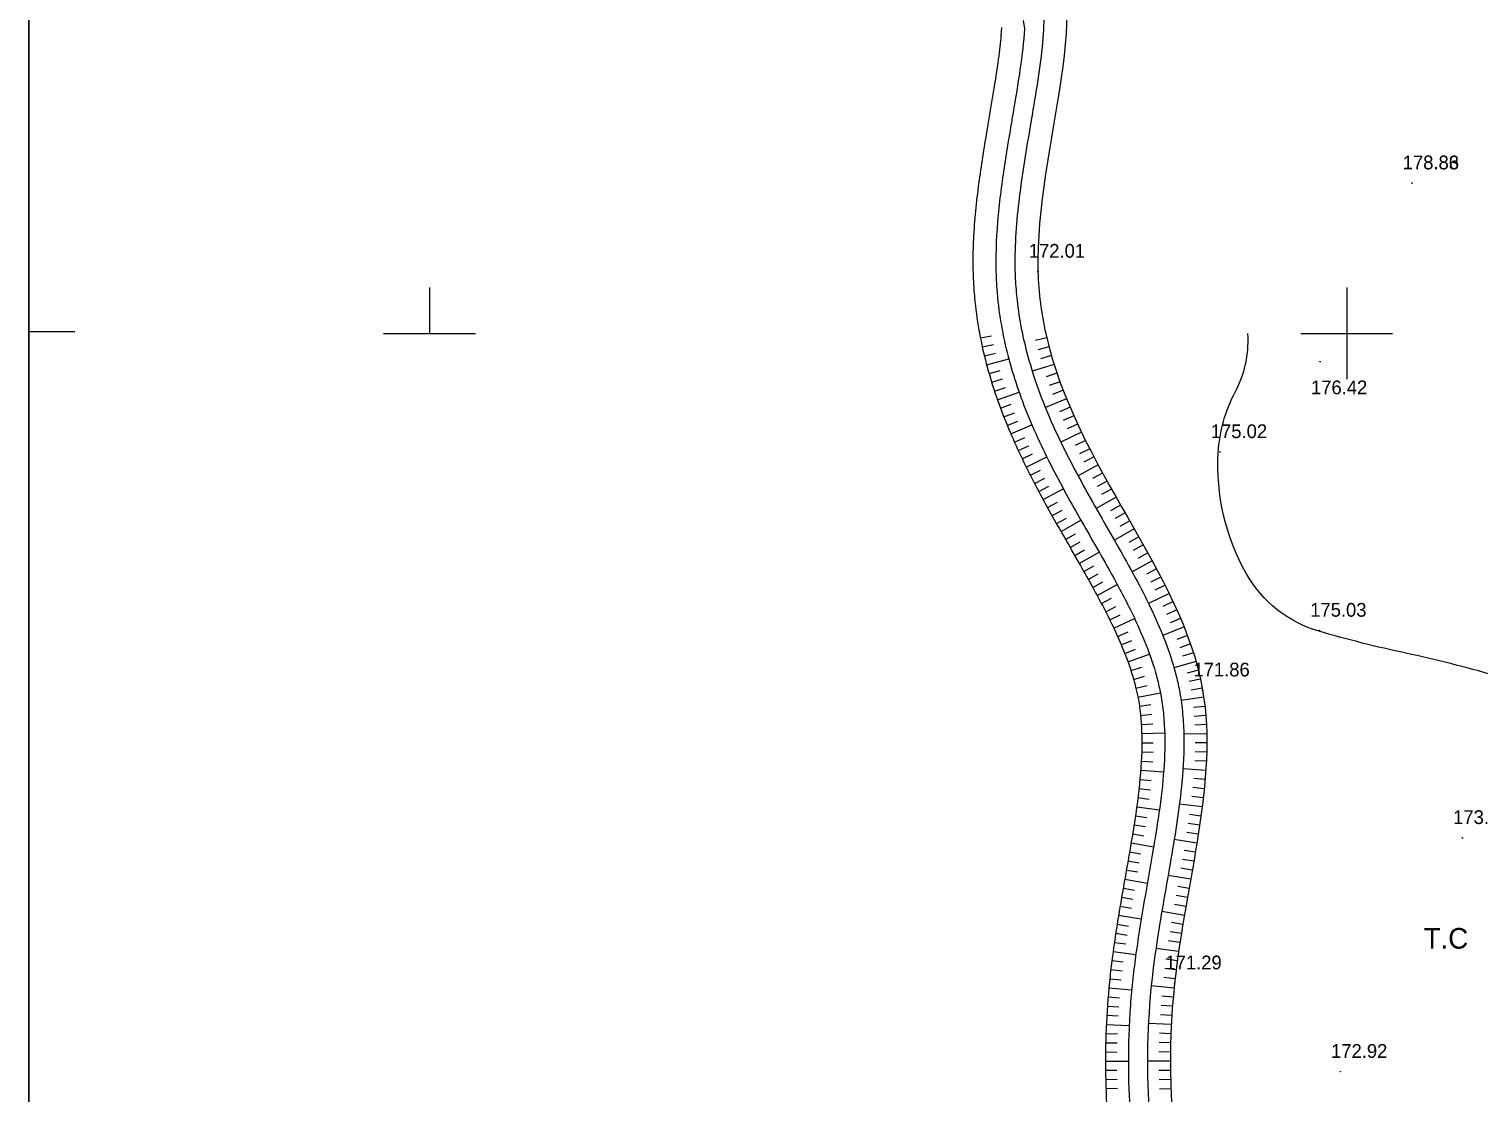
# Model space of a CAD drawing. Extents: x -83928 to -81707, y 15464 to 18601.
# Drawn here: x -83887.3 to -83571.1, y 16834.3 to 17066.4 of the extents above; entities that cross this region are included whole.
import ezdxf

# ---------------------------------------------------------------- set-up
doc = ezdxf.new("R2010")
doc.units = 0
doc.header["$MEASUREMENT"] = 0
doc.linetypes.add('ACAD_ISO03W100', pattern=[30, 12, -18])
for name, color, linetype in [('ALT', 7, 'Continuous'), ('CarPerim', 7, 'Continuous'), ('Carroyage 1', 7, 'Continuous'), ('CNiv_1', 1, 'Continuous'), ('CONST', 7, 'Continuous'), ('ECOULEMENT', 160, 'ACAD_ISO03W100'), ('POINTS', 3, 'Continuous'), ('Talus', 5, 'Continuous')]:
    doc.layers.add(name, color=color, linetype=linetype)

msp = doc.modelspace()

# ---------------------------------------------------------------- linework, layer by layer
at = {"layer": 'CarPerim'}
for p, q in [((-83887.33, 18600.42), (-83887.33, 17000.42)), ((-83887.33, 17000.42), (-83887.33, 15477.8))]:
    msp.add_line(p, q, dxfattribs=at)
at = {"layer": 'Carroyage 1'}
for p, q in [((-83800, 17010), (-83800, 17000)), ((-83600, 17010), (-83600, 17000)), ((-83887.33, 17000.42), (-83877.33, 17000.42)), ((-83810, 17000), (-83790, 17000)), ((-83610, 17000), (-83590, 17000)), ((-83610, 17000), (-83590, 17000)), ((-83600, 17000), (-83600, 16990))]:
    msp.add_line(p, q, dxfattribs=at)
at = {"layer": 'CNiv_1', "color": 0}
msp.add_lwpolyline([(-81721.1, 18600.42), (-81721.1, 15464.43), (-83887.33, 15464.43), (-83887.33, 18600.42)], close=True, dxfattribs=at)
at = {"layer": 'CNiv_1', "elevation": 175}
msp.add_lwpolyline([(-83567.67, 16925.33, 0.017001), (-83587.1, 16930.23, -0.017484), (-83606, 16935, -0.196137), (-83621.86, 16947.56, -0.143641), (-83628, 16974, -0.108133), (-83624.31, 16987.2, 0.125219), (-83621.5, 16998.75, 0.005275), (-83621.53, 17000)], format="xyb", dxfattribs=at)
at = {"layer": 'ECOULEMENT', "linetype": 'ByBlock', "extrusion": (0.000932032, -0.005533, 0.999984)}
msp.add_line((-83670.52, 17068.25, 200.13), (-83670.28, 17066.42, 200.11), dxfattribs=at)
at = {"layer": 'ECOULEMENT', "linetype": 'ByBlock'}
for points, knots in [([(-83827.83, 17291.45, 203.31), (-83819.67, 17286.97, 203.23), (-83775.97, 17262.97, 202.8), (-83770.19, 17194.47, 201.96), (-83767.15, 17135, 201.24), (-83744.19, 17111.26, 200.88), (-83712.87, 17091.38, 200.54), (-83643.3, 17096.85, 200.39), (-83670.7, 17034.91, 199.73), (-83666.57, 17004.33, 199.35), (-83665.61, 17000, 199.29)], [0, 0, 0, 0, 27.360031, 146.587102, 172.356963, 203.464582, 238.970025, 287.011846, 359.983844, 372.535882, 372.535882, 372.535882, 372.535882]), ([(-83827.83, 17291.45, 203.31), (-83819.67, 17286.97, 203.23), (-83775.97, 17262.97, 202.8), (-83770.19, 17194.47, 201.96), (-83767.15, 17135, 201.24), (-83744.19, 17111.26, 200.88), (-83712.87, 17091.38, 200.54), (-83643.3, 17096.85, 200.39), (-83670.7, 17034.91, 199.73), (-83666.57, 17004.33, 199.35), (-83665.61, 17000, 199.29)], [0, 0, 0, 0, 27.360031, 146.587102, 172.356963, 203.464582, 238.970025, 287.011846, 359.983844, 372.535882, 372.535882, 372.535882, 372.535882]), ([(-83830.23, 17287.07, 203.26), (-83827.51, 17285.57, 203.24), (-83824.82, 17284.09, 203.21), (-83819.79, 17281.2, 203.16), (-83817.45, 17279.79, 203.14), (-83813.17, 17276.99, 203.09), (-83811.22, 17275.61, 203.07), (-83808.19, 17273.23, 203.03), (-83807.04, 17272.27, 203.01), (-83804.83, 17270.25, 202.98), (-83803.76, 17269.21, 202.97), (-83800.67, 17265.98, 202.92), (-83798.77, 17263.67, 202.88), (-83793.59, 17256.55, 202.78), (-83790.69, 17251.35, 202.71), (-83785.75, 17240.17, 202.56), (-83783.72, 17234.18, 202.48), (-83780.36, 17221.65, 202.32), (-83779.03, 17215.1, 202.24), (-83776.28, 17197.86, 202.02), (-83775.24, 17186.94, 201.89), (-83774.3, 17173.56, 201.72), (-83774.13, 17170.98, 201.69), (-83773.88, 17166.88, 201.64), (-83773.79, 17165.36, 201.62), (-83773.63, 17162.69, 201.59), (-83773.56, 17161.55, 201.58), (-83773.43, 17159.25, 201.55), (-83773.36, 17158.09, 201.53), (-83773.11, 17154.63, 201.49), (-83772.91, 17152.31, 201.46), (-83772.35, 17147.84, 201.41), (-83772, 17145.69, 201.38), (-83771.16, 17141.91, 201.33), (-83770.73, 17140.27, 201.31), (-83769.9, 17137.77, 201.28), (-83769.58, 17136.88, 201.27), (-83768.52, 17134.24, 201.23), (-83767.7, 17132.53, 201.21), (-83765.86, 17129.24, 201.16), (-83764.85, 17127.65, 201.14), (-83760.91, 17122.07, 201.06), (-83757.56, 17118.39, 201.01), (-83752.53, 17113.6, 200.93), (-83751.01, 17112.23, 200.91), (-83748.34, 17109.93, 200.87), (-83747.19, 17108.97, 200.86), (-83744.85, 17107.1, 200.83), (-83743.67, 17106.18, 200.82), (-83740.08, 17103.5, 200.77), (-83737.61, 17101.82, 200.74), (-83731.06, 17097.86, 200.68), (-83726.83, 17095.76, 200.64), (-83720.46, 17093.42, 200.59), (-83718.6, 17092.83, 200.58), (-83715.38, 17091.95, 200.56), (-83714.04, 17091.62, 200.55), (-83711.33, 17091.04, 200.53), (-83709.97, 17090.79, 200.52), (-83705.86, 17090.1, 200.5), (-83703.1, 17089.73, 200.49), (-83696.8, 17089, 200.46), (-83693.27, 17088.65, 200.45), (-83686.59, 17087.87, 200.42), (-83683.43, 17087.44, 200.4), (-83678.73, 17086.49, 200.37), (-83676.99, 17086.05, 200.36), (-83674.19, 17085.11, 200.34), (-83673.08, 17084.63, 200.33), (-83671.62, 17083.84, 200.32), (-83671.16, 17083.55, 200.32), (-83670.48, 17083.05, 200.31), (-83670.22, 17082.85, 200.3), (-83669.76, 17082.43, 200.3), (-83669.54, 17082.21, 200.29), (-83668.92, 17081.53, 200.28), (-83668.55, 17081.03, 200.28), (-83667.88, 17079.91, 200.26), (-83667.59, 17079.29, 200.25), (-83667.06, 17077.89, 200.23), (-83666.84, 17077.13, 200.22), (-83666.28, 17074.63, 200.19), (-83666.08, 17072.69, 200.17), (-83665.99, 17068.35, 200.12), (-83666.1, 17065.96, 200.09), (-83666.57, 17060.86, 200.03), (-83666.93, 17058.15, 200), (-83667.78, 17052.49, 199.93), (-83668.28, 17049.54, 199.9), (-83669.62, 17041.67, 199.81), (-83670.48, 17036.63, 199.75), (-83671.83, 17026.44, 199.63), (-83672.31, 17021.3, 199.57), (-83672.36, 17014.59, 199.49), (-83672.32, 17012.95, 199.47), (-83672.13, 17009.72, 199.43), (-83671.99, 17008.13, 199.41), (-83671.53, 17004.33, 199.36), (-83671.17, 17002.14, 199.34), (-83670.72, 17000, 199.31)], [0, 0, 0, 0, 9.138787, 9.138787, 17.56416, 17.56416, 25.260352, 25.260352, 30.28287, 30.28287, 35.305388, 35.305388, 45.350425, 45.350425, 64.720492, 64.720492, 84.090558, 84.090558, 103.460624, 103.460624, 133.997086, 133.997086, 141.320115, 141.320115, 145.687262, 145.687262, 148.980281, 148.980281, 152.2733, 152.2733, 158.859337, 158.859337, 164.98289, 164.98289, 169.656938, 169.656938, 172.230332, 172.230332, 177.377121, 177.377121, 182.523909, 182.523909, 196.096598, 196.096598, 201.79541, 201.79541, 206.070107, 206.070107, 210.344803, 210.344803, 218.894196, 218.894196, 232.123931, 232.123931, 237.348737, 237.348737, 240.941197, 240.941197, 244.533658, 244.533658, 251.718579, 251.718579, 261.143982, 261.143982, 270.569384, 270.569384, 276.955429, 276.955429, 282.300633, 282.300633, 285.22463, 285.22463, 287.202598, 287.202598, 289.180565, 289.180565, 293.136501, 293.136501, 297.092437, 297.092437, 301.048372, 301.048372, 308.882033, 308.882033, 316.715694, 316.715694, 324.549354, 324.549354, 332.383015, 332.383015, 344.985249, 344.985249, 357.587484, 357.587484, 361.673134, 361.673134, 365.758783, 365.758783, 371.554392, 371.554392, 371.554392, 371.554392]), ([(-83675.28, 17066.71, 200.13), (-83675.3, 17066.36, 200.12), (-83675.32, 17066, 200.12), (-83675.46, 17064.05, 200.09), (-83675.65, 17062.34, 200.07), (-83676.11, 17058.69, 200.03), (-83676.4, 17056.76, 200.01), (-83677.24, 17051.43, 199.95), (-83677.86, 17047.87, 199.91), (-83679.1, 17040.47, 199.82), (-83679.73, 17036.63, 199.78), (-83680.77, 17028.74, 199.69), (-83681.19, 17024.7, 199.64), (-83681.48, 17018.78, 199.57), (-83681.52, 17016.96, 199.55), (-83681.5, 17013.89, 199.51), (-83681.47, 17012.66, 199.49), (-83681.35, 17010.22, 199.46), (-83681.26, 17009.01, 199.45), (-83680.93, 17005.42, 199.41), (-83680.61, 17003.08, 199.38), (-83680.16, 17000.52, 199.34), (-83680.11, 17000.26, 199.34), (-83680.06, 17000, 199.34)], [313.813405, 313.813405, 313.813405, 313.813405, 315.118123, 315.118123, 320.744784, 320.744784, 326.371444, 326.371444, 335.698653, 335.698653, 345.025863, 345.025863, 354.353073, 354.353073, 358.466552, 358.466552, 361.206136, 361.206136, 363.94572, 363.94572, 369.424889, 369.424889, 370.051749, 370.051749, 370.051749, 370.051749]), ([(-83675.28, 17066.71, 200.13), (-83675.3, 17066.36, 200.12), (-83675.32, 17066, 200.12), (-83675.46, 17064.05, 200.09), (-83675.65, 17062.34, 200.07), (-83676.11, 17058.69, 200.03), (-83676.4, 17056.76, 200.01), (-83677.24, 17051.43, 199.95), (-83677.86, 17047.87, 199.91), (-83679.1, 17040.47, 199.82), (-83679.73, 17036.63, 199.78), (-83680.77, 17028.74, 199.69), (-83681.19, 17024.7, 199.64), (-83681.48, 17018.78, 199.57), (-83681.52, 17016.96, 199.55), (-83681.5, 17013.89, 199.51), (-83681.47, 17012.66, 199.49), (-83681.35, 17010.22, 199.46), (-83681.26, 17009.01, 199.45), (-83680.93, 17005.42, 199.41), (-83680.61, 17003.08, 199.38), (-83680.16, 17000.52, 199.34), (-83680.11, 17000.26, 199.34), (-83680.06, 17000, 199.34)], [313.813405, 313.813405, 313.813405, 313.813405, 315.118123, 315.118123, 320.744784, 320.744784, 326.371444, 326.371444, 335.698653, 335.698653, 345.025863, 345.025863, 354.353073, 354.353073, 358.466552, 358.466552, 361.206136, 361.206136, 363.94572, 363.94572, 369.424889, 369.424889, 370.051749, 370.051749, 370.051749, 370.051749]), ([(-83670.28, 17066.42, 200.11), (-83670.44, 17063.75, 200.07), (-83670.78, 17060.76, 200.04), (-83671.61, 17054.94, 199.97), (-83672.06, 17052.16, 199.94), (-83673.03, 17046.4, 199.87), (-83673.55, 17043.42, 199.84), (-83674.66, 17036.61, 199.76), (-83675.24, 17032.74, 199.72), (-83676.13, 17024.91, 199.63), (-83676.44, 17020.94, 199.58), (-83676.52, 17015.77, 199.52), (-83676.51, 17014.56, 199.5), (-83676.44, 17012.15, 199.47), (-83676.38, 17010.96, 199.46), (-83676.11, 17007.25, 199.41), (-83675.81, 17004.78, 199.38), (-83675.27, 17001.57, 199.34), (-83675.12, 17000.78, 199.33), (-83674.97, 17000, 199.32)], [313.813405, 313.813405, 313.813405, 313.813405, 322.993776, 322.993776, 330.589275, 330.589275, 338.184775, 338.184775, 347.606037, 347.606037, 357.027299, 357.027299, 359.879782, 359.879782, 362.732265, 362.732265, 368.829347, 368.829347, 370.829307, 370.829307, 370.829307, 370.829307]), ([(-83680.06, 17000, 199.34), (-83679.23, 16995.51, 199.28), (-83678.07, 16991.22, 199.23), (-83675.25, 16982.79, 199.12), (-83673.56, 16978.67, 199.06), (-83669.93, 16970.8, 198.95), (-83667.99, 16967.05, 198.9), (-83664.08, 16959.85, 198.8), (-83662.1, 16956.4, 198.76), (-83658.27, 16949.73, 198.66), (-83656.43, 16946.52, 198.62), (-83653.05, 16940.31, 198.53), (-83651.51, 16937.3, 198.49), (-83648.86, 16931.49, 198.42), (-83647.75, 16928.69, 198.38), (-83646.56, 16924.92, 198.33), (-83646.27, 16923.87, 198.32), (-83645.82, 16922.06, 198.29), (-83645.65, 16921.28, 198.28), (-83645.39, 16919.94, 198.27), (-83645.3, 16919.36, 198.26), (-83645.12, 16918.19, 198.24), (-83645.05, 16917.6, 198.24), (-83644.85, 16915.79, 198.21), (-83644.76, 16914.55, 198.2), (-83644.6, 16910.39, 198.15), (-83644.7, 16907.33, 198.11), (-83645.23, 16900.85, 198.04), (-83645.66, 16897.44, 198), (-83646.74, 16890.33, 197.91), (-83647.38, 16886.63, 197.87), (-83648.73, 16878.98, 197.78), (-83649.43, 16875.03, 197.74), (-83650.43, 16868.76, 197.67), (-83650.76, 16866.51, 197.64), (-83651.26, 16862.74, 197.6), (-83651.44, 16861.23, 197.58), (-83651.97, 16856.36, 197.52), (-83652.23, 16853, 197.48), (-83652.73, 16842.92, 197.36), (-83652.67, 16836.19, 197.28), (-83651.5, 16820.03, 197.08), (-83649.97, 16810.65, 196.96), (-83645.71, 16794.86, 196.76), (-83643.41, 16788.32, 196.67), (-83640.58, 16782, 196.59)], [370.051749, 370.051749, 370.051749, 370.051749, 380.825452, 380.825452, 392.226016, 392.226016, 403.62658, 403.62658, 415.027144, 415.027144, 426.427707, 426.427707, 437.828271, 437.828271, 449.228835, 449.228835, 453.669195, 453.669195, 457.022788, 457.022788, 459.539616, 459.539616, 462.056445, 462.056445, 467.090101, 467.090101, 478.371146, 478.371146, 489.652191, 489.652191, 500.933236, 500.933236, 512.214281, 512.214281, 518.376147, 518.376147, 522.400761, 522.400761, 531.282948, 531.282948, 549.047322, 549.047322, 574.233149, 574.233149, 592.709848, 592.709848, 592.709848, 592.709848]), ([(-83680.06, 17000, 199.34), (-83679.23, 16995.51, 199.28), (-83678.07, 16991.22, 199.23), (-83675.25, 16982.79, 199.12), (-83673.56, 16978.67, 199.06), (-83669.93, 16970.8, 198.95), (-83667.99, 16967.05, 198.9), (-83664.08, 16959.85, 198.8), (-83662.1, 16956.4, 198.76), (-83658.27, 16949.73, 198.66), (-83656.43, 16946.52, 198.62), (-83653.05, 16940.31, 198.53), (-83651.51, 16937.3, 198.49), (-83648.86, 16931.49, 198.42), (-83647.75, 16928.69, 198.38), (-83646.56, 16924.92, 198.33), (-83646.27, 16923.87, 198.32), (-83645.82, 16922.06, 198.29), (-83645.65, 16921.28, 198.28), (-83645.39, 16919.94, 198.27), (-83645.3, 16919.36, 198.26), (-83645.12, 16918.19, 198.24), (-83645.05, 16917.6, 198.24), (-83644.85, 16915.79, 198.21), (-83644.76, 16914.55, 198.2), (-83644.6, 16910.39, 198.15), (-83644.7, 16907.33, 198.11), (-83645.23, 16900.85, 198.04), (-83645.66, 16897.44, 198), (-83646.74, 16890.33, 197.91), (-83647.38, 16886.63, 197.87), (-83648.73, 16878.98, 197.78), (-83649.43, 16875.03, 197.74), (-83650.43, 16868.76, 197.67), (-83650.76, 16866.51, 197.64), (-83651.26, 16862.74, 197.6), (-83651.44, 16861.23, 197.58), (-83651.97, 16856.36, 197.52), (-83652.23, 16853, 197.48), (-83652.73, 16842.92, 197.36), (-83652.67, 16836.19, 197.28), (-83651.5, 16820.03, 197.08), (-83649.97, 16810.65, 196.96), (-83645.71, 16794.86, 196.76), (-83643.41, 16788.32, 196.67), (-83640.58, 16782, 196.59)], [370.051749, 370.051749, 370.051749, 370.051749, 380.825452, 380.825452, 392.226016, 392.226016, 403.62658, 403.62658, 415.027144, 415.027144, 426.427707, 426.427707, 437.828271, 437.828271, 449.228835, 449.228835, 453.669195, 453.669195, 457.022788, 457.022788, 459.539616, 459.539616, 462.056445, 462.056445, 467.090101, 467.090101, 478.371146, 478.371146, 489.652191, 489.652191, 500.933236, 500.933236, 512.214281, 512.214281, 518.376147, 518.376147, 522.400761, 522.400761, 531.282948, 531.282948, 549.047322, 549.047322, 574.233149, 574.233149, 592.709848, 592.709848, 592.709848, 592.709848]), ([(-83674.97, 17000, 199.32), (-83674.08, 16995.48, 199.26), (-83672.84, 16991.15, 199.21), (-83669.65, 16982.15, 199.09), (-83667.61, 16977.53, 199.03), (-83663.25, 16968.71, 198.91), (-83660.93, 16964.49, 198.85), (-83656.31, 16956.34, 198.74), (-83654.02, 16952.4, 198.68), (-83650.21, 16945.6, 198.59), (-83648.64, 16942.68, 198.55), (-83646.06, 16937.46, 198.48), (-83644.99, 16935.13, 198.45), (-83643.13, 16930.53, 198.39), (-83642.33, 16928.26, 198.36), (-83641.36, 16924.88, 198.31), (-83641.08, 16923.75, 198.3), (-83640.55, 16921.32, 198.27), (-83640.32, 16920.02, 198.25), (-83639.97, 16917.36, 198.22), (-83639.85, 16916, 198.2), (-83639.61, 16911.83, 198.15), (-83639.64, 16908.92, 198.11), (-83640, 16902.9, 198.04), (-83640.33, 16899.77, 198.01), (-83641.2, 16893.34, 197.93), (-83641.73, 16890.03, 197.89), (-83642.89, 16883.25, 197.82), (-83643.52, 16879.78, 197.78), (-83644.74, 16872.71, 197.69), (-83645.33, 16869.1, 197.65), (-83646.1, 16863.63, 197.59), (-83646.34, 16861.8, 197.57), (-83646.77, 16858.03, 197.52), (-83646.95, 16856.09, 197.5), (-83647.26, 16852.2, 197.46), (-83647.37, 16850.26, 197.43), (-83647.62, 16844.43, 197.36), (-83647.65, 16840.54, 197.32), (-83647.32, 16828.92, 197.18), (-83646.53, 16821.23, 197.08), (-83643.74, 16806.13, 196.89), (-83641.74, 16798.73, 196.79), (-83638.15, 16789.04, 196.67), (-83637.13, 16786.52, 196.63), (-83636.02, 16784.04, 196.6)], [370.829307, 370.829307, 370.829307, 370.829307, 382.405527, 382.405527, 395.981707, 395.981707, 409.557886, 409.557886, 423.134066, 423.134066, 433.685086, 433.685086, 442.402159, 442.402159, 451.119233, 451.119233, 455.497301, 455.497301, 460.593747, 460.593747, 465.690193, 465.690193, 475.883086, 475.883086, 486.075978, 486.075978, 496.26887, 496.26887, 506.461762, 506.461762, 516.654655, 516.654655, 521.682185, 521.682185, 526.971758, 526.971758, 532.261332, 532.261332, 542.84048, 542.84048, 563.998775, 563.998775, 585.15707, 585.15707, 592.709848, 592.709848, 592.709848, 592.709848]), ([(-83670.72, 17000, 199.31), (-83670.54, 16999.12, 199.3), (-83670.34, 16998.25, 199.29), (-83668.73, 16991.61, 199.2), (-83666.76, 16986.14, 199.13), (-83662.19, 16975.7, 198.99), (-83659.6, 16970.73, 198.92), (-83654.27, 16961.11, 198.79), (-83651.54, 16956.46, 198.72), (-83646.41, 16947.35, 198.6), (-83644, 16942.89, 198.54), (-83639.93, 16934.04, 198.42), (-83638.28, 16929.66, 198.36), (-83636.87, 16924.04, 198.29), (-83636.6, 16922.82, 198.27), (-83636.11, 16920.07, 198.24), (-83635.91, 16918.53, 198.22), (-83635.63, 16915.38, 198.18), (-83635.54, 16913.78, 198.16), (-83635.46, 16908.91, 198.1), (-83635.62, 16905.55, 198.06), (-83636.44, 16896.72, 197.96), (-83637.32, 16891.1, 197.89), (-83639.3, 16879.56, 197.76), (-83640.41, 16873.64, 197.69), (-83641.77, 16864.69, 197.59), (-83642.17, 16861.75, 197.55), (-83643.5, 16849.46, 197.41), (-83643.72, 16840.07, 197.3), (-83642.32, 16819.52, 197.05), (-83640.29, 16808.43, 196.91), (-83635.6, 16793.96, 196.72), (-83634.15, 16790.12, 196.67), (-83631.22, 16783.47, 196.58), (-83629.81, 16780.62, 196.54), (-83627.24, 16775.9, 196.47), (-83626.13, 16774.01, 196.45), (-83623.8, 16770.3, 196.4), (-83622.59, 16768.49, 196.37), (-83618.82, 16763.15, 196.29), (-83616.14, 16759.74, 196.25), (-83609.65, 16751.9, 196.13), (-83605.77, 16747.56, 196.07), (-83601.93, 16743.26, 196)], [371.554392, 371.554392, 371.554392, 371.554392, 373.930083, 373.930083, 389.825561, 389.825561, 405.721039, 405.721039, 421.616516, 421.616516, 437.511994, 437.511994, 453.407472, 453.407472, 457.787077, 457.787077, 463.259762, 463.259762, 468.732447, 468.732447, 479.677817, 479.677817, 496.870174, 496.870174, 514.062532, 514.062532, 522.339136, 522.339136, 548.44304, 548.44304, 580.263148, 580.263148, 592.041207, 592.041207, 601.207113, 601.207113, 607.526406, 607.526406, 613.845699, 613.845699, 626.484285, 626.484285, 643.622626, 643.622626, 643.622626, 643.622626]), ([(-83665.61, 17000, 199.29), (-83659.05, 16970.47, 198.92), (-83618.57, 16931.78, 198.32), (-83644.4, 16851.66, 197.44), (-83633.68, 16786.29, 196.62), (-83606.51, 16755.88, 196.17), (-83598.2, 16746.6, 196.03)], [372.535882, 372.535882, 372.535882, 372.535882, 458.160844, 522.362247, 606.574802, 643.622626, 643.622626, 643.622626, 643.622626]), ([(-83665.61, 17000, 199.29), (-83659.05, 16970.47, 198.92), (-83618.57, 16931.78, 198.32), (-83644.4, 16851.66, 197.44), (-83633.68, 16786.29, 196.62), (-83606.51, 16755.88, 196.17), (-83598.2, 16746.6, 196.03)], [372.535882, 372.535882, 372.535882, 372.535882, 458.160844, 522.362247, 606.574802, 643.622626, 643.622626, 643.622626, 643.622626])]:
    msp.add_open_spline(points, degree=3, knots=knots, dxfattribs=at)
at = {"layer": 'POINTS', "extrusion": (0.002059, -0.012217, 0.999923)}
for centre in [(-83586.01, 17031.83, -182.42), (-83586, 17031.85, -182.42), (-83667.55, 17012.56, -182.42), (-83606.02, 16992.89, -182.42), (-83606.01, 16992.9, -182.42), (-83627.86, 16973.17, -182.42), (-83627.85, 16973.19, -182.42), (-83606.2, 16934.2, -182.42), (-83606.18, 16934.22, -182.42), (-83631.64, 16921.19, -182.42), (-83575.02, 16888.97, -182.42), (-83575.01, 16888.99, -182.42), (-83637.75, 16857.28, -182.42), (-83601.63, 16837.97, -182.42), (-83601.63, 16837.97, -182.42)]:
    msp.add_circle(centre, 0.05, dxfattribs=at)
at = {"layer": 'Talus'}
for p, q in [((-83679.87, 16999.02, 199.33), (-83677.42, 16999.5, 199.32)), ((-83665.39, 16999.03, 199.28), (-83667.82, 16998.45, 199.28)), ((-83679.46, 16997.06, 199.3), (-83677.02, 16997.6, 199.3)), ((-83679.01, 16995.11, 199.28), (-83676.58, 16995.7, 199.28)), ((-83664.9, 16997.09, 199.26), (-83667.32, 16996.45, 199.26)), ((-83664.37, 16995.16, 199.23), (-83666.77, 16994.46, 199.23)), ((-83678.52, 16993.17, 199.25), (-83673.69, 16994.46, 199.25)), ((-83677.98, 16991.25, 199.23), (-83675.58, 16991.94, 199.23)), ((-83663.79, 16993.24, 199.21), (-83668.56, 16991.75, 199.2)), ((-83677.41, 16989.33, 199.2), (-83675.02, 16990.07, 199.2)), ((-83663.17, 16991.34, 199.18), (-83665.54, 16990.54, 199.18)), ((-83662.51, 16989.45, 199.16), (-83664.86, 16988.6, 199.15)), ((-83676.8, 16987.43, 199.18), (-83674.43, 16988.21, 199.18)), ((-83676.15, 16985.54, 199.15), (-83671.44, 16987.2, 199.16)), ((-83661.08, 16985.72, 199.11), (-83665.71, 16983.84, 199.1)), ((-83661.81, 16987.58, 199.13), (-83664.15, 16986.68, 199.13)), ((-83675.47, 16983.66, 199.13), (-83673.13, 16984.53, 199.13)), ((-83674.76, 16981.79, 199.1), (-83672.43, 16982.7, 199.11)), ((-83660.31, 16983.88, 199.08), (-83662.61, 16982.89, 199.08)), ((-83674.01, 16979.93, 199.08), (-83671.7, 16980.88, 199.08)), ((-83673.24, 16978.09, 199.05), (-83668.64, 16980.06, 199.06)), ((-83659.51, 16982.04, 199.06), (-83661.79, 16981.02, 199.05)), ((-83658.68, 16980.22, 199.03), (-83660.94, 16979.17, 199.03)), ((-83672.43, 16976.26, 199.03), (-83670.15, 16977.28, 199.03)), ((-83657.82, 16978.42, 199.01), (-83662.32, 16976.24, 199)), ((-83656.94, 16976.62, 198.98), (-83659.18, 16975.51, 198.98)), ((-83671.6, 16974.44, 199), (-83669.34, 16975.49, 199.01)), ((-83670.75, 16972.63, 198.98), (-83668.5, 16973.71, 198.98)), ((-83669.88, 16970.83, 198.95), (-83665.39, 16973.05, 198.97)), ((-83656.04, 16974.84, 198.96), (-83658.26, 16973.7, 198.95)), ((-83655.11, 16973.06, 198.94), (-83657.33, 16971.9, 198.93)), ((-83668.98, 16969.04, 198.93), (-83666.75, 16970.17, 198.94)), ((-83654.17, 16971.3, 198.91), (-83658.58, 16968.93, 198.9)), ((-83653.22, 16969.54, 198.89), (-83655.41, 16968.34, 198.88)), ((-83668.06, 16967.26, 198.91), (-83665.85, 16968.42, 198.91)), ((-83667.13, 16965.49, 198.88), (-83664.93, 16966.67, 198.89)), ((-83652.25, 16967.79, 198.86), (-83654.44, 16966.57, 198.86)), ((-83666.19, 16963.73, 198.86), (-83661.79, 16966.12, 198.87)), ((-83665.23, 16961.98, 198.83), (-83663.04, 16963.18, 198.84)), ((-83650.29, 16964.3, 198.81), (-83654.64, 16961.83, 198.8)), ((-83651.28, 16966.04, 198.84), (-83653.46, 16964.82, 198.83)), ((-83664.26, 16960.23, 198.81), (-83662.07, 16961.45, 198.82)), ((-83649.3, 16962.56, 198.79), (-83651.47, 16961.32, 198.78)), ((-83648.31, 16960.83, 198.77), (-83650.48, 16959.58, 198.76)), ((-83663.28, 16958.49, 198.79), (-83661.1, 16959.71, 198.79)), ((-83662.29, 16956.75, 198.76), (-83657.95, 16959.22, 198.78)), ((-83646.32, 16957.36, 198.72), (-83650.66, 16954.88, 198.7)), ((-83647.32, 16959.09, 198.74), (-83649.48, 16957.85, 198.73)), ((-83661.3, 16955.01, 198.74), (-83659.13, 16956.25, 198.75)), ((-83660.3, 16953.27, 198.71), (-83658.14, 16954.52, 198.72)), ((-83645.33, 16955.62, 198.69), (-83647.51, 16954.39, 198.69)), ((-83644.35, 16953.88, 198.67), (-83646.53, 16952.65, 198.66)), ((-83659.31, 16951.54, 198.69), (-83657.14, 16952.78, 198.7)), ((-83658.32, 16949.8, 198.67), (-83653.97, 16952.28, 198.68)), ((-83643.37, 16952.13, 198.65), (-83645.56, 16950.92, 198.64)), ((-83657.33, 16948.06, 198.64), (-83655.15, 16949.3, 198.65)), ((-83656.35, 16946.32, 198.62), (-83654.17, 16947.54, 198.63)), ((-83642.41, 16950.38, 198.62), (-83646.8, 16947.99, 198.61)), ((-83641.46, 16948.62, 198.6), (-83643.66, 16947.44, 198.59)), ((-83655.38, 16944.57, 198.59), (-83653.19, 16945.78, 198.6)), ((-83654.42, 16942.82, 198.57), (-83650.02, 16945.2, 198.58)), ((-83640.52, 16946.85, 198.57), (-83642.74, 16945.7, 198.57)), ((-83639.61, 16945.07, 198.55), (-83641.84, 16943.95, 198.54)), ((-83653.48, 16941.05, 198.54), (-83651.26, 16942.22, 198.55)), ((-83638.72, 16943.28, 198.53), (-83643.21, 16941.09, 198.51)), ((-83637.85, 16941.48, 198.5), (-83640.12, 16940.42, 198.5)), ((-83652.55, 16939.28, 198.52), (-83650.33, 16940.42, 198.53)), ((-83651.65, 16937.49, 198.5), (-83649.41, 16938.6, 198.5)), ((-83650.78, 16935.69, 198.47), (-83646.26, 16937.83, 198.48)), ((-83637.02, 16939.66, 198.48), (-83639.3, 16938.64, 198.47)), ((-83636.22, 16937.83, 198.45), (-83638.52, 16936.85, 198.45)), ((-83649.95, 16933.88, 198.45), (-83647.67, 16934.9, 198.45)), ((-83635.45, 16935.98, 198.43), (-83640.09, 16934.12, 198.42)), ((-83649.15, 16932.04, 198.42), (-83646.84, 16933.02, 198.43)), ((-83634.73, 16934.12, 198.4), (-83637.07, 16933.24, 198.4)), ((-83634.05, 16932.24, 198.38), (-83636.41, 16931.42, 198.38)), ((-83648.39, 16930.19, 198.4), (-83646.07, 16931.11, 198.4)), ((-83647.69, 16928.32, 198.37), (-83642.98, 16930.01, 198.38)), ((-83632.85, 16928.42, 198.33), (-83637.66, 16927.06, 198.33)), ((-83633.42, 16930.34, 198.35), (-83635.81, 16929.59, 198.35)), ((-83647.04, 16926.43, 198.35), (-83644.66, 16927.2, 198.35)), ((-83646.46, 16924.52, 198.32), (-83644.05, 16925.2, 198.32)), ((-83632.33, 16926.49, 198.3), (-83634.75, 16925.88, 198.3)), ((-83645.95, 16922.58, 198.3), (-83643.52, 16923.17, 198.3)), ((-83631.87, 16924.55, 198.28), (-83634.32, 16924.02, 198.28)), ((-83631.48, 16922.58, 198.25), (-83633.94, 16922.14, 198.26)), ((-83645.53, 16920.63, 198.27), (-83640.62, 16921.58, 198.27)), ((-83645.19, 16918.66, 198.25), (-83642.72, 16919.02, 198.25)), ((-83631.16, 16920.61, 198.23), (-83636.11, 16919.9, 198.24)), ((-83644.95, 16916.67, 198.22), (-83642.46, 16916.92, 198.22)), ((-83630.91, 16918.63, 198.2), (-83633.4, 16918.35, 198.21)), ((-83630.72, 16916.64, 198.18), (-83633.22, 16916.44, 198.19)), ((-83644.78, 16914.68, 198.2), (-83642.29, 16914.83, 198.19)), ((-83644.69, 16912.68, 198.18), (-83639.7, 16912.82, 198.16)), ((-83630.53, 16912.64, 198.13), (-83635.52, 16912.53, 198.15)), ((-83630.6, 16914.64, 198.16), (-83633.09, 16914.52, 198.16)), ((-83644.67, 16910.68, 198.15), (-83642.17, 16910.67, 198.14)), ((-83630.51, 16910.64, 198.11), (-83633.01, 16910.65, 198.11)), ((-83644.79, 16906.68, 198.1), (-83642.29, 16906.55, 198.09)), ((-83644.7, 16908.68, 198.13), (-83642.2, 16908.61, 198.12)), ((-83630.61, 16906.64, 198.06), (-83633.11, 16906.76, 198.07)), ((-83630.54, 16908.64, 198.08), (-83633.03, 16908.71, 198.09)), ((-83644.92, 16904.69, 198.08), (-83639.93, 16904.31, 198.06)), ((-83630.72, 16904.65, 198.04), (-83635.71, 16904.98, 198.05)), ((-83645.29, 16900.71, 198.03), (-83642.81, 16900.43, 198.02)), ((-83645.09, 16902.69, 198.06), (-83642.6, 16902.46, 198.05)), ((-83631.06, 16900.66, 197.99), (-83633.54, 16900.91, 198)), ((-83630.87, 16902.65, 198.01), (-83633.36, 16902.86, 198.02)), ((-83645.79, 16896.74, 197.99), (-83640.83, 16896.06, 197.96)), ((-83645.53, 16898.72, 198.01), (-83643.05, 16898.41, 198)), ((-83631.51, 16896.69, 197.94), (-83636.47, 16897.32, 197.97)), ((-83631.27, 16898.67, 197.97), (-83633.75, 16898.96, 197.98)), ((-83646.07, 16894.76, 197.96), (-83643.6, 16894.39, 197.95)), ((-83631.77, 16894.7, 197.92), (-83634.25, 16895.05, 197.93)), ((-83646.68, 16890.8, 197.92), (-83644.22, 16890.4, 197.91)), ((-83646.37, 16892.78, 197.94), (-83643.9, 16892.39, 197.93)), ((-83632.35, 16890.75, 197.87), (-83634.82, 16891.13, 197.89)), ((-83632.05, 16892.73, 197.9), (-83634.53, 16893.09, 197.91)), ((-83647.01, 16888.83, 197.9), (-83642.08, 16888, 197.87)), ((-83632.67, 16888.77, 197.85), (-83637.6, 16889.57, 197.88)), ((-83632.99, 16886.8, 197.83), (-83635.46, 16887.21, 197.84)), ((-83647.69, 16884.89, 197.85), (-83645.22, 16884.46, 197.84)), ((-83647.35, 16886.86, 197.87), (-83644.88, 16886.44, 197.86)), ((-83633.32, 16884.83, 197.8), (-83635.79, 16885.25, 197.82)), ((-83648.38, 16880.95, 197.81), (-83643.46, 16880.08, 197.78)), ((-83648.03, 16882.92, 197.83), (-83645.57, 16882.49, 197.82)), ((-83634.01, 16880.89, 197.76), (-83638.94, 16881.75, 197.79)), ((-83633.67, 16882.86, 197.78), (-83636.13, 16883.29, 197.8)), ((-83648.73, 16878.98, 197.78), (-83646.26, 16878.55, 197.77)), ((-83634.36, 16878.92, 197.74), (-83636.82, 16879.35, 197.75)), ((-83649.41, 16875.04, 197.74), (-83646.94, 16874.62, 197.72)), ((-83649.07, 16877.01, 197.76), (-83646.6, 16876.58, 197.75)), ((-83635.05, 16874.98, 197.69), (-83637.51, 16875.4, 197.7)), ((-83634.7, 16876.95, 197.71), (-83637.17, 16877.38, 197.73)), ((-83649.73, 16873.07, 197.71), (-83644.8, 16872.25, 197.69)), ((-83635.39, 16873.01, 197.67), (-83640.31, 16873.84, 197.69)), ((-83635.72, 16871.03, 197.65), (-83638.18, 16871.44, 197.66)), ((-83650.36, 16869.12, 197.67), (-83647.89, 16868.74, 197.66)), ((-83650.05, 16871.09, 197.69), (-83647.59, 16870.7, 197.68)), ((-83636.04, 16869.06, 197.62), (-83638.51, 16869.45, 197.64)), ((-83650.94, 16865.16, 197.62), (-83645.98, 16864.48, 197.6)), ((-83650.66, 16867.14, 197.65), (-83648.18, 16866.78, 197.63)), ((-83636.64, 16865.11, 197.58), (-83641.59, 16865.82, 197.6)), ((-83636.35, 16867.08, 197.6), (-83638.82, 16867.46, 197.61)), ((-83651.2, 16863.18, 197.6), (-83648.72, 16862.86, 197.59)), ((-83636.92, 16863.13, 197.55), (-83639.4, 16863.46, 197.57)), ((-83651.66, 16859.2, 197.55), (-83649.17, 16858.94, 197.54)), ((-83651.44, 16861.19, 197.58), (-83648.96, 16860.9, 197.57)), ((-83637.42, 16859.16, 197.51), (-83639.9, 16859.44, 197.52)), ((-83637.18, 16861.14, 197.53), (-83639.66, 16861.45, 197.54)), ((-83651.86, 16857.21, 197.53), (-83646.88, 16856.75, 197.51)), ((-83637.63, 16857.17, 197.49), (-83642.61, 16857.68, 197.51)), ((-83652.19, 16853.23, 197.48), (-83649.69, 16853.05, 197.47)), ((-83652.03, 16855.22, 197.51), (-83649.54, 16855.02, 197.5)), ((-83637.99, 16853.19, 197.44), (-83640.48, 16853.38, 197.45)), ((-83637.82, 16855.18, 197.46), (-83640.31, 16855.4, 197.47)), ((-83652.31, 16851.23, 197.46), (-83649.82, 16851.08, 197.45)), ((-83638.24, 16849.19, 197.39), (-83643.24, 16849.45, 197.41)), ((-83638.13, 16851.19, 197.42), (-83640.62, 16851.35, 197.42)), ((-83652.5, 16847.24, 197.41), (-83650, 16847.15, 197.4)), ((-83652.42, 16849.23, 197.44), (-83647.43, 16849, 197.42)), ((-83638.33, 16847.2, 197.37), (-83640.83, 16847.29, 197.38)), ((-83652.6, 16843.24, 197.36), (-83650.1, 16843.21, 197.36)), ((-83652.56, 16845.24, 197.39), (-83650.06, 16845.18, 197.38)), ((-83638.43, 16843.2, 197.32), (-83640.93, 16843.23, 197.33)), ((-83638.4, 16845.2, 197.34), (-83640.89, 16845.26, 197.35)), ((-83652.61, 16841.24, 197.34), (-83647.61, 16841.24, 197.33)), ((-83638.45, 16841.2, 197.3), (-83643.45, 16841.19, 197.31)), ((-83652.6, 16839.24, 197.32), (-83650.1, 16839.27, 197.31)), ((-83652.56, 16837.24, 197.29), (-83650.06, 16837.3, 197.29)), ((-83638.43, 16839.2, 197.27), (-83640.93, 16839.16, 197.28)), ((-83638.39, 16837.2, 197.25), (-83640.89, 16837.13, 197.25)), ((-83652.5, 16835.24, 197.27), (-83650, 16835.33, 197.26)), ((-83638.32, 16835.2, 197.22), (-83640.82, 16835.1, 197.23))]:
    msp.add_line(p, q, dxfattribs=at)

# ---------------------------------------------------------------- texts
at = {"layer": 'ALT', "extrusion": (0.002059, -0.012217, 0.999923)}
for s, p in [('178.83', (-83588.01, 17034.83, -182.42)), ('178.86', (-83588, 17034.85, -182.42)), ('172.01', (-83669.55, 17015.56, -182.42)), ('176.42', (-83608.01, 16985.76, -182.29)), ('175.02', (-83629.85, 16976.19, -182.42)), ('175.03', (-83608.18, 16937.22, -182.42)), ('171.86', (-83633.64, 16924.19, -182.42)), ('173.92', (-83577.01, 16891.99, -182.42)), ('171.29', (-83639.75, 16860.28, -182.42)), ('172.92', (-83603.63, 16840.97, -182.42)), ('172.92', (-83603.63, 16840.97, -182.42))]:
    msp.add_text(s, height=3, rotation=359.9958, dxfattribs=at).set_placement(p)
at = {"layer": 'CONST', "linetype": 'ByBlock', "extrusion": (0.000932032, -0.005533, 0.999984)}
msp.add_text('T.C', height=4.5, rotation=0.0032, dxfattribs=at).set_placement((-83583.17, 16865.13, -162.28))

doc.saveas('drawing.dxf')
